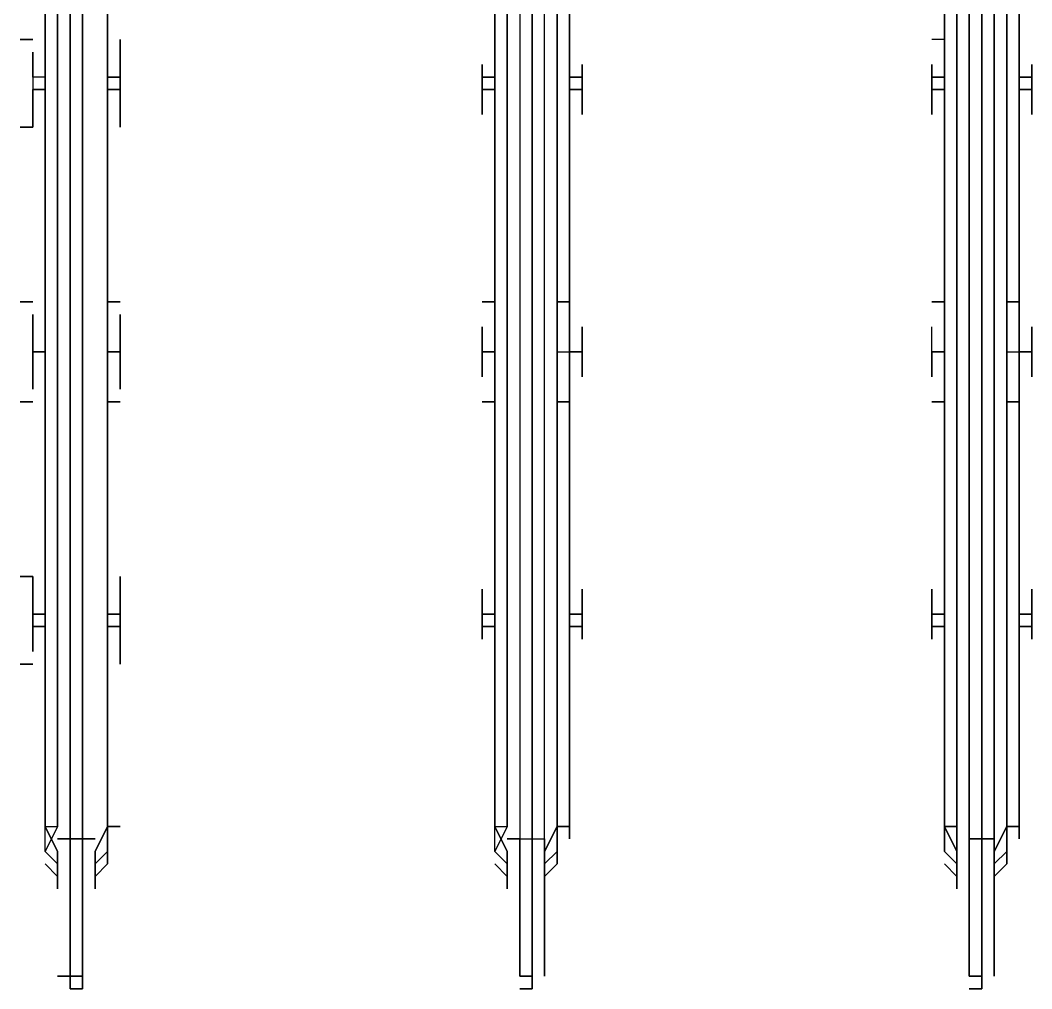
# Model space of a CAD drawing. Header units: metres. Extents: x 532315 to 532639, y 2674519 to 2674914.
# Drawn here: x 532485.1667 to 532485.2788, y 2674743.6935 to 2674743.8007 of the extents above; entities that cross this region are included whole.
import ezdxf

# ---------------------------------------------------------------- set-up
doc = ezdxf.new("R2010")
doc.units = ezdxf.units.M
doc.header["$MEASUREMENT"] = 0
doc.layers.add('IDT', color=7, linetype='Continuous')

# ---------------------------------------------------------------- blocks, each defined once
blk = doc.blocks.new('IDT')
at = {"layer": 'IDT', "color": 0, "lineweight": 25}
for p, q in [((14.04604, 15.45292), (14.04604, 15.46952)), ((14.04604, 15.46952), (14.04604, 15.45292)), ((14.04742, 15.46952), (14.04604, 15.46952)), ((14.04604, 15.46952), (14.04742, 15.46952)), ((14.04604, 15.45292), (14.04604, 15.46952)), ((14.04604, 15.46952), (14.04604, 15.45292)), ((14.04604, 15.45292), (14.04604, 15.46952)), ((14.04604, 15.46952), (14.04604, 15.45292)), ((14.04742, 15.46952), (14.04604, 15.46952)), ((14.04604, 15.46952), (14.04742, 15.46952)), ((14.04604, 15.45292), (14.04604, 15.46952)), ((14.04604, 15.46952), (14.04604, 15.45292)), ((14.09583, 15.45292), (14.09583, 15.46952)), ((14.09583, 15.46952), (14.09583, 15.45292)), ((14.09721, 15.46952), (14.09583, 15.46952)), ((14.09583, 15.46952), (14.09721, 15.46952)), ((14.09583, 15.45292), (14.09583, 15.46952)), ((14.09583, 15.46952), (14.09583, 15.45292)), ((14.14562, 15.46952), (14.14562, 15.45292)), ((14.14701, 15.46952), (14.14562, 15.46952)), ((14.14562, 15.45292), (14.14562, 15.46952)), ((14.14562, 15.46952), (14.14701, 15.46952)), ((14.14701, 15.45292), (14.14701, 15.46952)), ((14.14701, 15.46952), (14.14701, 15.45292)), ((14.04465, 15.45292), (14.04465, 15.46813)), ((14.04465, 15.46813), (14.04465, 15.45292)), ((14.04465, 15.45292), (14.04465, 15.46813)), ((14.04465, 15.46813), (14.04465, 15.45292)), ((14.04742, 15.46813), (14.04604, 15.46813)), ((14.04604, 15.46813), (14.04742, 15.46813)), ((14.04742, 15.46813), (14.04604, 15.46813)), ((14.04604, 15.46813), (14.04742, 15.46813)), ((14.04742, 15.46813), (14.04604, 15.46813)), ((14.04604, 15.46813), (14.04742, 15.46813)), ((14.04742, 15.46813), (14.04604, 15.46813)), ((14.04604, 15.46813), (14.04742, 15.46813)), ((14.04742, 15.46813), (14.04742, 15.45292)), ((14.04742, 15.45292), (14.04742, 15.46813)), ((14.04742, 15.46813), (14.04742, 15.45292)), ((14.04742, 15.45292), (14.04742, 15.46813)), ((14.09445, 15.45292), (14.09445, 15.46813)), ((14.09445, 15.46813), (14.09445, 15.45292)), ((14.09721, 15.46813), (14.09583, 15.46813)), ((14.09583, 15.46813), (14.09721, 15.46813)), ((14.09721, 15.46813), (14.09583, 15.46813)), ((14.09583, 15.46813), (14.09721, 15.46813)), ((14.09721, 15.46813), (14.09721, 15.45292)), ((14.09721, 15.45292), (14.09721, 15.46813)), ((14.14701, 15.46813), (14.14562, 15.46813)), ((14.14562, 15.46813), (14.14562, 15.45292)), ((14.14562, 15.45292), (14.14562, 15.46813)), ((14.14562, 15.46813), (14.14701, 15.46813)), ((14.14701, 15.46813), (14.14839, 15.46813)), ((14.14839, 15.46813), (14.14701, 15.46813)), ((14.14701, 15.46813), (14.14701, 15.45292)), ((14.14701, 15.45292), (14.14701, 15.46813)), ((14.04465, 15.4543), (14.04465, 15.45845)), ((14.04465, 15.45845), (14.04465, 15.45707)), ((14.04465, 15.4543), (14.04465, 15.45845)), ((14.04465, 15.45845), (14.04465, 15.45707)), ((14.04465, 15.4543), (14.04465, 15.45845)), ((14.04465, 15.45845), (14.04465, 15.4543)), ((14.04465, 15.45707), (14.04465, 15.45845)), ((14.04465, 15.45845), (14.04465, 15.45707)), ((14.0488, 15.4543), (14.0488, 15.45845)), ((14.0488, 15.45845), (14.0488, 15.4543)), ((14.0488, 15.4543), (14.0488, 15.45845)), ((14.0488, 15.45845), (14.0488, 15.45707)), ((14.0488, 15.45707), (14.0488, 15.45845)), ((14.0488, 15.45845), (14.0488, 15.45707)), ((14.0488, 15.45707), (14.0488, 15.45845)), ((14.0488, 15.45845), (14.0488, 15.4543)), ((14.09445, 15.45707), (14.09445, 15.45845)), ((14.09445, 15.45845), (14.09445, 15.4543)), ((14.09445, 15.4543), (14.09445, 15.45845)), ((14.09445, 15.45845), (14.09445, 15.45707)), ((14.0986, 15.4543), (14.0986, 15.45845)), ((14.0986, 15.45845), (14.0986, 15.45707)), ((14.0986, 15.45707), (14.0986, 15.45845)), ((14.0986, 15.45845), (14.0986, 15.4543)), ((14.14424, 15.45845), (14.14424, 15.45707)), ((14.14424, 15.45707), (14.14424, 15.45845)), ((14.14424, 15.4543), (14.14424, 15.45845)), ((14.14424, 15.45845), (14.14424, 15.4543)), ((14.14839, 15.4543), (14.14839, 15.45845)), ((14.14839, 15.45845), (14.14839, 15.45707)), ((14.14839, 15.45707), (14.14839, 15.45845)), ((14.14839, 15.45845), (14.14839, 15.4543)), ((14.04465, 15.45707), (14.04327, 15.45569)), ((14.04465, 15.45707), (14.04327, 15.45569)), ((14.04327, 15.45569), (14.04465, 15.45707)), ((14.04465, 15.45707), (14.04327, 15.45569)), ((14.0488, 15.45707), (14.05018, 15.45569)), ((14.05018, 15.45569), (14.0488, 15.45707)), ((14.0488, 15.45707), (14.05018, 15.45569)), ((14.05018, 15.45569), (14.0488, 15.45707)), ((14.09306, 15.45569), (14.09445, 15.45707)), ((14.09445, 15.45707), (14.09306, 15.45569)), ((14.0986, 15.45707), (14.09998, 15.45569)), ((14.09998, 15.45569), (14.0986, 15.45707)), ((14.14424, 15.45707), (14.14286, 15.45569)), ((14.14286, 15.45569), (14.14424, 15.45707)), ((14.14839, 15.45707), (14.14977, 15.45569)), ((14.14977, 15.45569), (14.14839, 15.45707)), ((14.04327, 15.45569), (14.04327, 15.45154)), ((14.04327, 15.45569), (14.04327, 15.45154)), ((14.04327, 15.4543), (14.04465, 15.45569)), ((14.04465, 15.45569), (14.04327, 15.4543)), ((14.04327, 15.45569), (14.04327, 15.45154)), ((14.04327, 15.45154), (14.04327, 15.45569)), ((14.04327, 15.4543), (14.04465, 15.45569)), ((14.04465, 15.45569), (14.04327, 15.4543)), ((14.0488, 15.45154), (14.0488, 15.45569)), ((14.0488, 15.45569), (14.05018, 15.4543)), ((14.0488, 15.45154), (14.0488, 15.45569)), ((14.0488, 15.45569), (14.05018, 15.4543)), ((14.0488, 15.45569), (14.0488, 15.45154)), ((14.05018, 15.4543), (14.0488, 15.45569)), ((14.0488, 15.45154), (14.0488, 15.45569)), ((14.05018, 15.4543), (14.0488, 15.45569)), ((14.09306, 15.4543), (14.09445, 15.45569)), ((14.09445, 15.45569), (14.09306, 15.4543)), ((14.09306, 15.45154), (14.09306, 15.45569)), ((14.09306, 15.45569), (14.09306, 15.45154)), ((14.09998, 15.4543), (14.0986, 15.45569)), ((14.0986, 15.45569), (14.09998, 15.4543)), ((14.09998, 15.4543), (14.0986, 15.45569)), ((14.0986, 15.45569), (14.09998, 15.4543)), ((14.14286, 15.45569), (14.14286, 15.45154)), ((14.14286, 15.45154), (14.14286, 15.45569)), ((14.14286, 15.4543), (14.14424, 15.45569)), ((14.14424, 15.45569), (14.14286, 15.4543)), ((14.14977, 15.4543), (14.14839, 15.45569)), ((14.14839, 15.45569), (14.14977, 15.4543)), ((14.14977, 15.4543), (14.14839, 15.45569)), ((14.14839, 15.45569), (14.14977, 15.4543)), ((14.04327, 15.45154), (14.04465, 15.4543)), ((14.04327, 15.45154), (14.04465, 15.4543)), ((14.04327, 15.45292), (14.04327, 15.4543)), ((14.04327, 15.4543), (14.04327, 15.45292)), ((14.04327, 15.45154), (14.04465, 15.4543)), ((14.04465, 15.4543), (14.04327, 15.45154)), ((14.04327, 15.45292), (14.04327, 15.4543)), ((14.04327, 15.4543), (14.04327, 15.45292)), ((14.05018, 15.45154), (14.0488, 15.4543)), ((14.0488, 15.4543), (14.05018, 15.45154)), ((14.05018, 15.45154), (14.0488, 15.4543)), ((14.0488, 15.4543), (14.05018, 15.45154)), ((14.05018, 15.4543), (14.05018, 15.45292)), ((14.05018, 15.4543), (14.05018, 15.45292)), ((14.05018, 15.45292), (14.05018, 15.4543)), ((14.05018, 15.45292), (14.05018, 15.4543)), ((14.09306, 15.45292), (14.09306, 15.4543)), ((14.09306, 15.4543), (14.09306, 15.45292)), ((14.09445, 15.4543), (14.09306, 15.45154)), ((14.09306, 15.45154), (14.09445, 15.4543)), ((14.09998, 15.45154), (14.0986, 15.4543)), ((14.0986, 15.4543), (14.09998, 15.45154)), ((14.0986, 15.45154), (14.09998, 15.4543)), ((14.0986, 15.45154), (14.09998, 15.4543)), ((14.09998, 15.4543), (14.09998, 15.45292)), ((14.09998, 15.4543), (14.09998, 15.45292)), ((14.14286, 15.45292), (14.14286, 15.4543)), ((14.14286, 15.4543), (14.14286, 15.45292)), ((14.14286, 15.45154), (14.14424, 15.4543)), ((14.14424, 15.4543), (14.14286, 15.45154)), ((14.14977, 15.45154), (14.14839, 15.4543)), ((14.14839, 15.4543), (14.14977, 15.45154)), ((14.14839, 15.45154), (14.14977, 15.4543)), ((14.14839, 15.45154), (14.14977, 15.4543)), ((14.14977, 15.4543), (14.14977, 15.45292)), ((14.14977, 15.4543), (14.14977, 15.45292)), ((14.04189, 15.45154), (14.04189, 15.45292)), ((14.04189, 15.45292), (14.04189, 15.45154)), ((14.04189, 15.45154), (14.04189, 15.45292)), ((14.04189, 15.45292), (14.04189, 15.45154)), ((14.04604, 15.45292), (14.04465, 15.45292)), ((14.04465, 15.45292), (14.04465, 15.26066)), ((14.04604, 15.45292), (14.04465, 15.45292)), ((14.04465, 15.45292), (14.04465, 15.25513)), ((14.04465, 15.25513), (14.04465, 15.45292)), ((14.04465, 15.45292), (14.04465, 15.25513)), ((14.04465, 15.45292), (14.04604, 15.45292)), ((14.04604, 15.45292), (14.04465, 15.45292)), ((14.04742, 15.45292), (14.04604, 15.45292)), ((14.04604, 15.45292), (14.04742, 15.45292)), ((14.04742, 15.45292), (14.04604, 15.45292)), ((14.04742, 15.45292), (14.04604, 15.45292)), ((14.04604, 15.45292), (14.04742, 15.45292)), ((14.04742, 15.45292), (14.04604, 15.45292)), ((14.04742, 15.45292), (14.04604, 15.45292)), ((14.04604, 15.45292), (14.04742, 15.45292)), ((14.04604, 15.26066), (14.04604, 15.45292)), ((14.04604, 15.45292), (14.04604, 15.26066)), ((14.04604, 15.25513), (14.04604, 15.45292)), ((14.04604, 15.45292), (14.04604, 15.25513)), ((14.04604, 15.25513), (14.04604, 15.45292)), ((14.04604, 15.45292), (14.04604, 15.25513)), ((14.04604, 15.25513), (14.04604, 15.45292)), ((14.04604, 15.45292), (14.04604, 15.25513)), ((14.04742, 15.25513), (14.04742, 15.45292)), ((14.04742, 15.45292), (14.04742, 15.25513)), ((14.04742, 15.25513), (14.04742, 15.45292)), ((14.04742, 15.26066), (14.04742, 15.45292)), ((14.05018, 15.45292), (14.05018, 15.45154)), ((14.05018, 15.45292), (14.05018, 15.45154)), ((14.05018, 15.45154), (14.05018, 15.45292)), ((14.05018, 15.45292), (14.05018, 15.45154)), ((14.09168, 15.45154), (14.09168, 15.45292)), ((14.09168, 15.45292), (14.09168, 15.45154)), ((14.09583, 15.45292), (14.09445, 15.45292)), ((14.09445, 15.45292), (14.09445, 15.26066)), ((14.09583, 15.45292), (14.09445, 15.45292)), ((14.09445, 15.45292), (14.09445, 15.25513)), ((14.09721, 15.45292), (14.09583, 15.45292)), ((14.09721, 15.45292), (14.09583, 15.45292)), ((14.09583, 15.26066), (14.09583, 15.45292)), ((14.09583, 15.45292), (14.09583, 15.26066)), ((14.09583, 15.25513), (14.09583, 15.45292)), ((14.09583, 15.45292), (14.09583, 15.25513)), ((14.09721, 15.25513), (14.09721, 15.45292)), ((14.09721, 15.45292), (14.0986, 15.45292)), ((14.0986, 15.45292), (14.09721, 15.45292)), ((14.09721, 15.26066), (14.09721, 15.45292)), ((14.09998, 15.45292), (14.09998, 15.45154)), ((14.09998, 15.45292), (14.09998, 15.45154)), ((14.14286, 15.45154), (14.14286, 15.45292)), ((14.14286, 15.45292), (14.14286, 15.45154)), ((14.14562, 15.45292), (14.14424, 15.45292)), ((14.14424, 15.45292), (14.14562, 15.45292)), ((14.14562, 15.45292), (14.14562, 15.26066)), ((14.14562, 15.26066), (14.14562, 15.45292)), ((14.14562, 15.45292), (14.14701, 15.45292)), ((14.14701, 15.45292), (14.14562, 15.45292)), ((14.14562, 15.45292), (14.14562, 15.25513)), ((14.14562, 15.25513), (14.14562, 15.45292)), ((14.14701, 15.45292), (14.14701, 15.26066)), ((14.14701, 15.26066), (14.14701, 15.45292)), ((14.14701, 15.45292), (14.14839, 15.45292)), ((14.14839, 15.45292), (14.14701, 15.45292)), ((14.14701, 15.45292), (14.14701, 15.25513)), ((14.14701, 15.25513), (14.14701, 15.45292)), ((14.14977, 15.45292), (14.14977, 15.45154)), ((14.14977, 15.45292), (14.14977, 15.45154)), ((14.04189, 15.26066), (14.04189, 15.45154)), ((14.04189, 15.45154), (14.04327, 15.45154)), ((14.04327, 15.45154), (14.04189, 15.45154)), ((14.04189, 15.45154), (14.04189, 15.25513)), ((14.04189, 15.45154), (14.04189, 15.25513)), ((14.04189, 15.25513), (14.04189, 15.45154)), ((14.04189, 15.45154), (14.04327, 15.45154)), ((14.04327, 15.45154), (14.04189, 15.45154)), ((14.04327, 15.26066), (14.04327, 15.45154)), ((14.04327, 15.45154), (14.04327, 15.25513)), ((14.04327, 15.25513), (14.04327, 15.45154)), ((14.04327, 15.45154), (14.04327, 15.25513)), ((14.05018, 15.45154), (14.0488, 15.45154)), ((14.05018, 15.45154), (14.0488, 15.45154)), ((14.0488, 15.45154), (14.05018, 15.45154)), ((14.05018, 15.45154), (14.0488, 15.45154)), ((14.0488, 15.26066), (14.0488, 15.45154)), ((14.0488, 15.45154), (14.0488, 15.25513)), ((14.0488, 15.25513), (14.0488, 15.45154)), ((14.0488, 15.45154), (14.0488, 15.25513)), ((14.05018, 15.26066), (14.05018, 15.45154)), ((14.05018, 15.45154), (14.05018, 15.25513)), ((14.05018, 15.25513), (14.05018, 15.45154)), ((14.05018, 15.45154), (14.05018, 15.25513)), ((14.09168, 15.26066), (14.09168, 15.45154)), ((14.09168, 15.45154), (14.09306, 15.45154)), ((14.09306, 15.45154), (14.09168, 15.45154)), ((14.09168, 15.45154), (14.09168, 15.25513)), ((14.09306, 15.26066), (14.09306, 15.45154)), ((14.09306, 15.45154), (14.09306, 15.25513)), ((14.09998, 15.45154), (14.0986, 15.45154)), ((14.09998, 15.45154), (14.0986, 15.45154)), ((14.0986, 15.26066), (14.0986, 15.45154)), ((14.0986, 15.45154), (14.0986, 15.25513)), ((14.09998, 15.25513), (14.09998, 15.45154)), ((14.09998, 15.45154), (14.09998, 15.26066)), ((14.14286, 15.45154), (14.14147, 15.45154)), ((14.14147, 15.45154), (14.14286, 15.45154)), ((14.14286, 15.45154), (14.14286, 15.26066)), ((14.14286, 15.26066), (14.14286, 15.45154)), ((14.14286, 15.45154), (14.14286, 15.25513)), ((14.14286, 15.25513), (14.14286, 15.45154)), ((14.14977, 15.45154), (14.14839, 15.45154)), ((14.14977, 15.45154), (14.14839, 15.45154)), ((14.14839, 15.26066), (14.14839, 15.45154)), ((14.14839, 15.45154), (14.14839, 15.25513)), ((14.14977, 15.25513), (14.14977, 15.45154)), ((14.14977, 15.45154), (14.14977, 15.26066)), ((14.04189, 15.42941), (14.04189, 15.43355)), ((14.04189, 15.43355), (14.04189, 15.42941)), ((14.04189, 15.42941), (14.04189, 15.43355)), ((14.04189, 15.43355), (14.04189, 15.42802)), ((14.05018, 15.42941), (14.05018, 15.43355)), ((14.05018, 15.43355), (14.05018, 15.42941)), ((14.05018, 15.42941), (14.05018, 15.43355)), ((14.05018, 15.43355), (14.05018, 15.42941)), ((14.09168, 15.42941), (14.09168, 15.43355)), ((14.09168, 15.43355), (14.09168, 15.42802)), ((14.09998, 15.42941), (14.09998, 15.43355)), ((14.09998, 15.43355), (14.09998, 15.42941)), ((14.14147, 15.42941), (14.14147, 15.43355)), ((14.14147, 15.43355), (14.14147, 15.42941)), ((14.14977, 15.42941), (14.14977, 15.43355)), ((14.14977, 15.43355), (14.14977, 15.42941)), ((14.15254, 15.43355), (14.15115, 15.43355)), ((14.15115, 15.43355), (14.15254, 15.43355)), ((14.04189, 15.43079), (14.04189, 15.43217)), ((14.04189, 15.43217), (14.04189, 15.43079)), ((14.04189, 15.43079), (14.04189, 15.43217)), ((14.04189, 15.43217), (14.04189, 15.43079)), ((14.05018, 15.43217), (14.05018, 15.43079)), ((14.05018, 15.43079), (14.05018, 15.43217)), ((14.05018, 15.43217), (14.05018, 15.43079)), ((14.05018, 15.43079), (14.05018, 15.43217)), ((14.09168, 15.43079), (14.09168, 15.43217)), ((14.09168, 15.43217), (14.09168, 15.43079)), ((14.09998, 15.43217), (14.09998, 15.43079)), ((14.09998, 15.43079), (14.09998, 15.43217)), ((14.14147, 15.43079), (14.14147, 15.43217)), ((14.14147, 15.43217), (14.14147, 15.43079)), ((14.15115, 15.43217), (14.15115, 15.43079)), ((14.15115, 15.43079), (14.15115, 15.43217)), ((14.0405, 15.42941), (14.0405, 15.43079)), ((14.0405, 15.43079), (14.0405, 15.42941)), ((14.0405, 15.42941), (14.0405, 15.43079)), ((14.0405, 15.43079), (14.0405, 15.42941)), ((14.05157, 15.42941), (14.05157, 15.43079)), ((14.05157, 15.43079), (14.05157, 15.42941)), ((14.05157, 15.42941), (14.05157, 15.43079)), ((14.05157, 15.42941), (14.05157, 15.43079)), ((14.0903, 15.42941), (14.0903, 15.43079)), ((14.0903, 15.43079), (14.0903, 15.42941)), ((14.10136, 15.43079), (14.10136, 15.42941)), ((14.10136, 15.42941), (14.10136, 15.43079)), ((14.14147, 15.43079), (14.14147, 15.42941)), ((14.14147, 15.42941), (14.14147, 15.43079)), ((14.15115, 15.43079), (14.15115, 15.42941)), ((14.15115, 15.42941), (14.15115, 15.43079)), ((14.04189, 15.42941), (14.0405, 15.42941)), ((14.0405, 15.42941), (14.04189, 15.42941)), ((14.0405, 15.42802), (14.0405, 15.42941)), ((14.0405, 15.42941), (14.0405, 15.42802)), ((14.0405, 15.42802), (14.0405, 15.42941)), ((14.0405, 15.42941), (14.0405, 15.42802)), ((14.04189, 15.42941), (14.0405, 15.42941)), ((14.0405, 15.42941), (14.04189, 15.42941)), ((14.04189, 15.42387), (14.04189, 15.42941)), ((14.04189, 15.42802), (14.04189, 15.42941)), ((14.04189, 15.42941), (14.04189, 15.42802)), ((14.05018, 15.42802), (14.05018, 15.42941)), ((14.05018, 15.42941), (14.05157, 15.42941)), ((14.05018, 15.42802), (14.05018, 15.42941)), ((14.05018, 15.42941), (14.05157, 15.42941)), ((14.05157, 15.42941), (14.05018, 15.42941)), ((14.05018, 15.42941), (14.05018, 15.42802)), ((14.05157, 15.42941), (14.05018, 15.42941)), ((14.05018, 15.42941), (14.05018, 15.42802)), ((14.05018, 15.42941), (14.05157, 15.42941)), ((14.05018, 15.42941), (14.05157, 15.42941)), ((14.05157, 15.42941), (14.05157, 15.42802)), ((14.05157, 15.42802), (14.05157, 15.42941)), ((14.05157, 15.42941), (14.05157, 15.42802)), ((14.05157, 15.42802), (14.05157, 15.42941)), ((14.09168, 15.42941), (14.0903, 15.42941)), ((14.0903, 15.42941), (14.09168, 15.42941)), ((14.0903, 15.42802), (14.0903, 15.42941)), ((14.0903, 15.42941), (14.0903, 15.42802)), ((14.09168, 15.42387), (14.09168, 15.42941)), ((14.10136, 15.42941), (14.09998, 15.42941)), ((14.09998, 15.42941), (14.09998, 15.42802)), ((14.09998, 15.42802), (14.09998, 15.42941)), ((14.09998, 15.42941), (14.10136, 15.42941)), ((14.09998, 15.42941), (14.10136, 15.42941)), ((14.10136, 15.42802), (14.10136, 15.42941)), ((14.10136, 15.42941), (14.10136, 15.42802)), ((14.14286, 15.42941), (14.14147, 15.42941)), ((14.14147, 15.42941), (14.14286, 15.42941)), ((14.14147, 15.42941), (14.14147, 15.42802)), ((14.14147, 15.42802), (14.14147, 15.42941)), ((14.14147, 15.42802), (14.14147, 15.42941)), ((14.14147, 15.42941), (14.14147, 15.42802)), ((14.14977, 15.42802), (14.14977, 15.42941)), ((14.14977, 15.42941), (14.14977, 15.42802)), ((14.15115, 15.42941), (14.14977, 15.42941)), ((14.14977, 15.42941), (14.15115, 15.42941)), ((14.14977, 15.42941), (14.15115, 15.42941)), ((14.15115, 15.42941), (14.15115, 15.42802)), ((14.15115, 15.42802), (14.15115, 15.42941)), ((14.0405, 15.42526), (14.0405, 15.42802)), ((14.0405, 15.42802), (14.0405, 15.42526)), ((14.04189, 15.42802), (14.0405, 15.42802)), ((14.0405, 15.42802), (14.04189, 15.42802)), ((14.04189, 15.42802), (14.0405, 15.42802)), ((14.0405, 15.42802), (14.04189, 15.42802)), ((14.0405, 15.42526), (14.0405, 15.42802)), ((14.0405, 15.42802), (14.0405, 15.42526)), ((14.04189, 15.42802), (14.04189, 15.42387)), ((14.04189, 15.42802), (14.04189, 15.42387)), ((14.04189, 15.42387), (14.04189, 15.42802)), ((14.05157, 15.42802), (14.05018, 15.42802)), ((14.05018, 15.42802), (14.05018, 15.42387)), ((14.05018, 15.42387), (14.05018, 15.42802)), ((14.05018, 15.42802), (14.05157, 15.42802)), ((14.05157, 15.42802), (14.05018, 15.42802)), ((14.05018, 15.42802), (14.05018, 15.42387)), ((14.05018, 15.42387), (14.05018, 15.42802)), ((14.05018, 15.42802), (14.05157, 15.42802)), ((14.05157, 15.42526), (14.05157, 15.42802)), ((14.05157, 15.42802), (14.05157, 15.42526)), ((14.05157, 15.42526), (14.05157, 15.42802)), ((14.05157, 15.42802), (14.05157, 15.42526)), ((14.0903, 15.42526), (14.0903, 15.42802)), ((14.0903, 15.42802), (14.0903, 15.42526)), ((14.09168, 15.42802), (14.0903, 15.42802)), ((14.0903, 15.42802), (14.09168, 15.42802)), ((14.09168, 15.42802), (14.09168, 15.42387)), ((14.09998, 15.42802), (14.10136, 15.42802)), ((14.10136, 15.42802), (14.09998, 15.42802)), ((14.09998, 15.42802), (14.09998, 15.42387)), ((14.09998, 15.42387), (14.09998, 15.42802)), ((14.10136, 15.42802), (14.10136, 15.42526)), ((14.10136, 15.42526), (14.10136, 15.42802)), ((14.14147, 15.42802), (14.14286, 15.42802)), ((14.14286, 15.42802), (14.14147, 15.42802)), ((14.14147, 15.42802), (14.14147, 15.42387)), ((14.14147, 15.42387), (14.14147, 15.42802)), ((14.14147, 15.42526), (14.14147, 15.42802)), ((14.14147, 15.42802), (14.14147, 15.42526)), ((14.14977, 15.42802), (14.14977, 15.42387)), ((14.14977, 15.42387), (14.14977, 15.42802)), ((14.15115, 15.42802), (14.14977, 15.42802)), ((14.14977, 15.42802), (14.15115, 15.42802)), ((14.15115, 15.42802), (14.15115, 15.42526)), ((14.15115, 15.42526), (14.15115, 15.42802)), ((14.04189, 15.42387), (14.04189, 15.42526)), ((14.04189, 15.42526), (14.04189, 15.42387)), ((14.04189, 15.42387), (14.04189, 15.42526)), ((14.04189, 15.42526), (14.04189, 15.42387)), ((14.05018, 15.42387), (14.05018, 15.42526)), ((14.05018, 15.42526), (14.05018, 15.42387)), ((14.05018, 15.42387), (14.05018, 15.42526)), ((14.05018, 15.42526), (14.05018, 15.42387)), ((14.09168, 15.42387), (14.09168, 15.42526)), ((14.09168, 15.42526), (14.09168, 15.42387)), ((14.09998, 15.42526), (14.09998, 15.42387)), ((14.09998, 15.42387), (14.09998, 15.42526)), ((14.14147, 15.42387), (14.14147, 15.42526)), ((14.14147, 15.42526), (14.14147, 15.42387)), ((14.15115, 15.42526), (14.15115, 15.42387)), ((14.15115, 15.42387), (14.15115, 15.42526)), ((14.15115, 15.42387), (14.15254, 15.42387)), ((14.15254, 15.42387), (14.15115, 15.42387)), ((14.04327, 15.40451), (14.04189, 15.40451)), ((14.04189, 15.40451), (14.04327, 15.40451)), ((14.04327, 15.40451), (14.04189, 15.40451)), ((14.04189, 15.40451), (14.04327, 15.40451)), ((14.05157, 15.40451), (14.05018, 15.40451)), ((14.05018, 15.40451), (14.05157, 15.40451)), ((14.05157, 15.40451), (14.05018, 15.40451)), ((14.05018, 15.40451), (14.05157, 15.40451)), ((14.09306, 15.40451), (14.09168, 15.40451)), ((14.09168, 15.40451), (14.09306, 15.40451)), ((14.10136, 15.40451), (14.09998, 15.40451)), ((14.09998, 15.40451), (14.10136, 15.40451)), ((14.14286, 15.40451), (14.14147, 15.40451)), ((14.14147, 15.40451), (14.14286, 15.40451)), ((14.15254, 15.40451), (14.15115, 15.40451)), ((14.15115, 15.40451), (14.15254, 15.40451)), ((14.04189, 15.40174), (14.04189, 15.40313)), ((14.04189, 15.40313), (14.04189, 15.40174)), ((14.04189, 15.39898), (14.04189, 15.40313)), ((14.04189, 15.40313), (14.04189, 15.40174)), ((14.04189, 15.40174), (14.04189, 15.40313)), ((14.04189, 15.40313), (14.04189, 15.39898)), ((14.04189, 15.39898), (14.04189, 15.40313)), ((14.04189, 15.40313), (14.04189, 15.39898)), ((14.05018, 15.40174), (14.05018, 15.40313)), ((14.05018, 15.39898), (14.05018, 15.40313)), ((14.05018, 15.40313), (14.05018, 15.39898)), ((14.05018, 15.40174), (14.05018, 15.40313)), ((14.05018, 15.40313), (14.05018, 15.40174)), ((14.05018, 15.40174), (14.05018, 15.40313)), ((14.05018, 15.39898), (14.05018, 15.40313)), ((14.05018, 15.40313), (14.05018, 15.39898)), ((14.09168, 15.39898), (14.09168, 15.40313)), ((14.09168, 15.40313), (14.09168, 15.40174)), ((14.09168, 15.40174), (14.09168, 15.40313)), ((14.09168, 15.40313), (14.09168, 15.39898)), ((14.09998, 15.40313), (14.09998, 15.40174)), ((14.09998, 15.40174), (14.09998, 15.40313)), ((14.09998, 15.39898), (14.09998, 15.40313)), ((14.09998, 15.40313), (14.09998, 15.39898)), ((14.14147, 15.40174), (14.14147, 15.40313)), ((14.14147, 15.40313), (14.14147, 15.39898)), ((14.14147, 15.40174), (14.14147, 15.40313)), ((14.14147, 15.40313), (14.14147, 15.39898)), ((14.14977, 15.39898), (14.14977, 15.40313)), ((14.14977, 15.40313), (14.14977, 15.39898)), ((14.15115, 15.40174), (14.15115, 15.40313)), ((14.15115, 15.40313), (14.15115, 15.40174)), ((14.0405, 15.39898), (14.0405, 15.40174)), ((14.0405, 15.40174), (14.0405, 15.39898)), ((14.0405, 15.39898), (14.0405, 15.40174)), ((14.0405, 15.40174), (14.0405, 15.39898)), ((14.05157, 15.40174), (14.05157, 15.39898)), ((14.05157, 15.40174), (14.05157, 15.39898)), ((14.05157, 15.39898), (14.05157, 15.40174)), ((14.05157, 15.40174), (14.05157, 15.39898)), ((14.0903, 15.39898), (14.0903, 15.40174)), ((14.0903, 15.40174), (14.0903, 15.39898)), ((14.10136, 15.39898), (14.10136, 15.40174)), ((14.10136, 15.40174), (14.10136, 15.39898)), ((14.14147, 15.39898), (14.14147, 15.40174)), ((14.14147, 15.39898), (14.14147, 15.40174)), ((14.15115, 15.39898), (14.15115, 15.40174)), ((14.15115, 15.40174), (14.15115, 15.39898)), ((14.0405, 15.39898), (14.0405, 15.39621)), ((14.04189, 15.39898), (14.0405, 15.39898)), ((14.0405, 15.39898), (14.04189, 15.39898)), ((14.04189, 15.39898), (14.0405, 15.39898)), ((14.0405, 15.39898), (14.04189, 15.39898)), ((14.0405, 15.39898), (14.0405, 15.39621)), ((14.04189, 15.39898), (14.0405, 15.39898)), ((14.0405, 15.39898), (14.0405, 15.39621)), ((14.0405, 15.39621), (14.0405, 15.39898)), ((14.0405, 15.39898), (14.04189, 15.39898)), ((14.04189, 15.39898), (14.0405, 15.39898)), ((14.0405, 15.39898), (14.04189, 15.39898)), ((14.04189, 15.39483), (14.04189, 15.39898)), ((14.04189, 15.39898), (14.04189, 15.39483)), ((14.04327, 15.39898), (14.04189, 15.39898)), ((14.04189, 15.39898), (14.04189, 15.39483)), ((14.04189, 15.39483), (14.04189, 15.39898)), ((14.05018, 15.39898), (14.05018, 15.39483)), ((14.05018, 15.39483), (14.05018, 15.39898)), ((14.05018, 15.39898), (14.05157, 15.39898)), ((14.05157, 15.39898), (14.05018, 15.39898)), ((14.05018, 15.39898), (14.05157, 15.39898)), ((14.05157, 15.39898), (14.05018, 15.39898)), ((14.05018, 15.39898), (14.05157, 15.39898)), ((14.05157, 15.39898), (14.05018, 15.39898)), ((14.05018, 15.39898), (14.05018, 15.39483)), ((14.05018, 15.39483), (14.05018, 15.39898)), ((14.05018, 15.39898), (14.05157, 15.39898)), ((14.05157, 15.39898), (14.05018, 15.39898)), ((14.05018, 15.39898), (14.05157, 15.39898)), ((14.05157, 15.39898), (14.05018, 15.39898)), ((14.05018, 15.39898), (14.05157, 15.39898)), ((14.05157, 15.39898), (14.05018, 15.39898)), ((14.05018, 15.39898), (14.05157, 15.39898)), ((14.05157, 15.39898), (14.05018, 15.39898)), ((14.05157, 15.39898), (14.05018, 15.39898)), ((14.05018, 15.39898), (14.05157, 15.39898)), ((14.05157, 15.39898), (14.05157, 15.39621)), ((14.05157, 15.39898), (14.05157, 15.39621)), ((14.05157, 15.39898), (14.05157, 15.39621)), ((14.05157, 15.39898), (14.05157, 15.39621)), ((14.09168, 15.39898), (14.0903, 15.39898)), ((14.0903, 15.39898), (14.0903, 15.39621)), ((14.0903, 15.39621), (14.0903, 15.39898)), ((14.0903, 15.39898), (14.09168, 15.39898)), ((14.09168, 15.39898), (14.0903, 15.39898)), ((14.0903, 15.39898), (14.09168, 15.39898)), ((14.09306, 15.39898), (14.09168, 15.39898)), ((14.09168, 15.39898), (14.09168, 15.39483)), ((14.09168, 15.39483), (14.09168, 15.39898)), ((14.10136, 15.39898), (14.09998, 15.39898)), ((14.09998, 15.39898), (14.10136, 15.39898)), ((14.10136, 15.39898), (14.09998, 15.39898)), ((14.09998, 15.39898), (14.09998, 15.39483)), ((14.09998, 15.39483), (14.09998, 15.39898)), ((14.09998, 15.39898), (14.10136, 15.39898)), ((14.10136, 15.39898), (14.09998, 15.39898)), ((14.09998, 15.39898), (14.10136, 15.39898)), ((14.10136, 15.39898), (14.09998, 15.39898)), ((14.09998, 15.39898), (14.10136, 15.39898)), ((14.10136, 15.39621), (14.10136, 15.39898)), ((14.10136, 15.39898), (14.10136, 15.39621)), ((14.14147, 15.39898), (14.14286, 15.39898)), ((14.14286, 15.39898), (14.14147, 15.39898)), ((14.14147, 15.39898), (14.14286, 15.39898)), ((14.14286, 15.39898), (14.14147, 15.39898)), ((14.14147, 15.39898), (14.14147, 15.39483)), ((14.14147, 15.39483), (14.14147, 15.39898)), ((14.14286, 15.39898), (14.14147, 15.39898)), ((14.14147, 15.39898), (14.14147, 15.39621)), ((14.14147, 15.39621), (14.14147, 15.39898)), ((14.15115, 15.39898), (14.14977, 15.39898)), ((14.14977, 15.39898), (14.15115, 15.39898)), ((14.15115, 15.39898), (14.14977, 15.39898)), ((14.14977, 15.39898), (14.14977, 15.39483)), ((14.14977, 15.39483), (14.14977, 15.39898)), ((14.14977, 15.39898), (14.15115, 15.39898)), ((14.15115, 15.39898), (14.14977, 15.39898)), ((14.14977, 15.39898), (14.15115, 15.39898)), ((14.15115, 15.39898), (14.14977, 15.39898)), ((14.14977, 15.39898), (14.15115, 15.39898)), ((14.15115, 15.39621), (14.15115, 15.39898)), ((14.15115, 15.39898), (14.15115, 15.39621)), ((14.04189, 15.39483), (14.04189, 15.39621)), ((14.04189, 15.39621), (14.04189, 15.39483)), ((14.04189, 15.39483), (14.04189, 15.39621)), ((14.04189, 15.39621), (14.04189, 15.39483)), ((14.05018, 15.39483), (14.05018, 15.39621)), ((14.05018, 15.39483), (14.05018, 15.39621)), ((14.05018, 15.39621), (14.05018, 15.39483)), ((14.05018, 15.39483), (14.05018, 15.39621)), ((14.09168, 15.39483), (14.09168, 15.39621)), ((14.09168, 15.39621), (14.09168, 15.39483)), ((14.09998, 15.39621), (14.09998, 15.39483)), ((14.09998, 15.39483), (14.09998, 15.39621)), ((14.14147, 15.39621), (14.14147, 15.39483)), ((14.14147, 15.39483), (14.14147, 15.39621)), ((14.15115, 15.39621), (14.15115, 15.39483)), ((14.15115, 15.39483), (14.15115, 15.39621)), ((14.04327, 15.39344), (14.04189, 15.39344)), ((14.04189, 15.39344), (14.04327, 15.39344)), ((14.04327, 15.39344), (14.04189, 15.39344)), ((14.04189, 15.39344), (14.04327, 15.39344)), ((14.05157, 15.39344), (14.05018, 15.39344)), ((14.05018, 15.39344), (14.05157, 15.39344)), ((14.05157, 15.39344), (14.05018, 15.39344)), ((14.05018, 15.39344), (14.05157, 15.39344)), ((14.09306, 15.39344), (14.09168, 15.39344)), ((14.09168, 15.39344), (14.09306, 15.39344)), ((14.10136, 15.39344), (14.09998, 15.39344)), ((14.09998, 15.39344), (14.10136, 15.39344)), ((14.14286, 15.39344), (14.14147, 15.39344)), ((14.14147, 15.39344), (14.14286, 15.39344)), ((14.15254, 15.39344), (14.15115, 15.39344)), ((14.15115, 15.39344), (14.15254, 15.39344)), ((14.04189, 15.36993), (14.04189, 15.37408)), ((14.04189, 15.37408), (14.04189, 15.3727)), ((14.04189, 15.3727), (14.04189, 15.37408)), ((14.04189, 15.37408), (14.04189, 15.36993)), ((14.04189, 15.3727), (14.04189, 15.37408)), ((14.04189, 15.37408), (14.04189, 15.36993)), ((14.04189, 15.36993), (14.04189, 15.37408)), ((14.04189, 15.37408), (14.04189, 15.3727)), ((14.05018, 15.37408), (14.05018, 15.36993)), ((14.05018, 15.36993), (14.05018, 15.37408)), ((14.05018, 15.37408), (14.05018, 15.3727)), ((14.05018, 15.3727), (14.05018, 15.37408)), ((14.05018, 15.36993), (14.05018, 15.37408)), ((14.05018, 15.37408), (14.05018, 15.3727)), ((14.05018, 15.3727), (14.05018, 15.37408)), ((14.05018, 15.37408), (14.05018, 15.36993)), ((14.09168, 15.3727), (14.09168, 15.37408)), ((14.09168, 15.37408), (14.09168, 15.36993)), ((14.09168, 15.36993), (14.09168, 15.37408)), ((14.09168, 15.37408), (14.09168, 15.3727)), ((14.09998, 15.37408), (14.09998, 15.3727)), ((14.09998, 15.3727), (14.09998, 15.37408)), ((14.09998, 15.36993), (14.09998, 15.37408)), ((14.09998, 15.37408), (14.09998, 15.36993)), ((14.14147, 15.3727), (14.14147, 15.37408)), ((14.14147, 15.37408), (14.14147, 15.36993)), ((14.14147, 15.36993), (14.14147, 15.37408)), ((14.14147, 15.37408), (14.14147, 15.3727)), ((14.14977, 15.36993), (14.14977, 15.37408)), ((14.14977, 15.37408), (14.14977, 15.36993)), ((14.15115, 15.37408), (14.15115, 15.3727)), ((14.15115, 15.3727), (14.15115, 15.37408)), ((14.15115, 15.37408), (14.15254, 15.37408)), ((14.15254, 15.37408), (14.15115, 15.37408)), ((14.0405, 15.36993), (14.0405, 15.3727)), ((14.0405, 15.3727), (14.0405, 15.36993)), ((14.0405, 15.36993), (14.0405, 15.3727)), ((14.0405, 15.3727), (14.0405, 15.36993)), ((14.05157, 15.36993), (14.05157, 15.3727)), ((14.05157, 15.3727), (14.05157, 15.36993)), ((14.05157, 15.36993), (14.05157, 15.3727)), ((14.05157, 15.3727), (14.05157, 15.36993)), ((14.0903, 15.36993), (14.0903, 15.3727)), ((14.0903, 15.3727), (14.0903, 15.36993)), ((14.10136, 15.36993), (14.10136, 15.3727)), ((14.10136, 15.3727), (14.10136, 15.36993)), ((14.14147, 15.36993), (14.14147, 15.3727)), ((14.14147, 15.3727), (14.14147, 15.36993)), ((14.15115, 15.36993), (14.15115, 15.3727)), ((14.15115, 15.3727), (14.15115, 15.36993)), ((14.04189, 15.36993), (14.0405, 15.36993)), ((14.0405, 15.36993), (14.04189, 15.36993)), ((14.0405, 15.36855), (14.0405, 15.36993)), ((14.0405, 15.36993), (14.0405, 15.36855)), ((14.04189, 15.36993), (14.0405, 15.36993)), ((14.0405, 15.36993), (14.04189, 15.36993)), ((14.0405, 15.36855), (14.0405, 15.36993)), ((14.0405, 15.36993), (14.0405, 15.36855)), ((14.04189, 15.36993), (14.04189, 15.36855)), ((14.04189, 15.36855), (14.04189, 15.36993)), ((14.04189, 15.36855), (14.04189, 15.36993)), ((14.04189, 15.36993), (14.04189, 15.36855)), ((14.05018, 15.36993), (14.05157, 15.36993)), ((14.05157, 15.36993), (14.05018, 15.36993)), ((14.05157, 15.36993), (14.05018, 15.36993)), ((14.05018, 15.36993), (14.05157, 15.36993)), ((14.05157, 15.36993), (14.05018, 15.36993)), ((14.05018, 15.36993), (14.05157, 15.36993)), ((14.05018, 15.36855), (14.05018, 15.36993)), ((14.05018, 15.36993), (14.05018, 15.36855)), ((14.05018, 15.3644), (14.05018, 15.36993)), ((14.05018, 15.36993), (14.05018, 15.36855)), ((14.05018, 15.36993), (14.05157, 15.36993)), ((14.05157, 15.36993), (14.05157, 15.36855)), ((14.05157, 15.36993), (14.05157, 15.36855)), ((14.05157, 15.36855), (14.05157, 15.36993)), ((14.05157, 15.36993), (14.05157, 15.36855)), ((14.0903, 15.36855), (14.0903, 15.36993)), ((14.0903, 15.36993), (14.0903, 15.36855)), ((14.09168, 15.36993), (14.0903, 15.36993)), ((14.0903, 15.36993), (14.09168, 15.36993)), ((14.09168, 15.36993), (14.09168, 15.36855)), ((14.09168, 15.36855), (14.09168, 15.36993)), ((14.09998, 15.36855), (14.09998, 15.36993)), ((14.09998, 15.36993), (14.10136, 15.36993)), ((14.10136, 15.36993), (14.09998, 15.36993)), ((14.09998, 15.36993), (14.09998, 15.3644)), ((14.10136, 15.36993), (14.09998, 15.36993)), ((14.09998, 15.36993), (14.10136, 15.36993)), ((14.10136, 15.36855), (14.10136, 15.36993)), ((14.10136, 15.36993), (14.10136, 15.36855)), ((14.14147, 15.36993), (14.14286, 15.36993)), ((14.14286, 15.36993), (14.14147, 15.36993)), ((14.14147, 15.36855), (14.14147, 15.36993)), ((14.14147, 15.36993), (14.14147, 15.36855)), ((14.14147, 15.36855), (14.14147, 15.36993)), ((14.14147, 15.36993), (14.14147, 15.36855)), ((14.15115, 15.36993), (14.14977, 15.36993)), ((14.14977, 15.36993), (14.15115, 15.36993)), ((14.15115, 15.36993), (14.14977, 15.36993)), ((14.14977, 15.36993), (14.14977, 15.36855)), ((14.15115, 15.36993), (14.14977, 15.36993)), ((14.14977, 15.36993), (14.14977, 15.3644)), ((14.15115, 15.36855), (14.15115, 15.36993)), ((14.15115, 15.36855), (14.15115, 15.36993)), ((14.04189, 15.36855), (14.0405, 15.36855)), ((14.0405, 15.36855), (14.04189, 15.36855)), ((14.0405, 15.36855), (14.04189, 15.36855)), ((14.04189, 15.36855), (14.0405, 15.36855)), ((14.0405, 15.36716), (14.0405, 15.36855)), ((14.0405, 15.36855), (14.0405, 15.36716)), ((14.0405, 15.36855), (14.0405, 15.36716)), ((14.0405, 15.36855), (14.0405, 15.36716)), ((14.04189, 15.36855), (14.04189, 15.3644)), ((14.04189, 15.3644), (14.04189, 15.36855)), ((14.04189, 15.36855), (14.04189, 15.3644)), ((14.04189, 15.3644), (14.04189, 15.36855)), ((14.05157, 15.36855), (14.05018, 15.36855)), ((14.05157, 15.36855), (14.05018, 15.36855)), ((14.05018, 15.36855), (14.05157, 15.36855)), ((14.05157, 15.36855), (14.05018, 15.36855)), ((14.05018, 15.36855), (14.05018, 15.3644)), ((14.05018, 15.3644), (14.05018, 15.36855)), ((14.05018, 15.36855), (14.05018, 15.3644)), ((14.05157, 15.36716), (14.05157, 15.36855)), ((14.05157, 15.36855), (14.05157, 15.36716)), ((14.05157, 15.36855), (14.05157, 15.36716)), ((14.05157, 15.36716), (14.05157, 15.36855)), ((14.0903, 15.36716), (14.0903, 15.36855)), ((14.0903, 15.36855), (14.0903, 15.36716)), ((14.09168, 15.36855), (14.0903, 15.36855)), ((14.0903, 15.36855), (14.09168, 15.36855)), ((14.09168, 15.3644), (14.09168, 15.36855)), ((14.09168, 15.36855), (14.09168, 15.3644)), ((14.09998, 15.3644), (14.09998, 15.36855)), ((14.09998, 15.36855), (14.10136, 15.36855)), ((14.10136, 15.36855), (14.09998, 15.36855)), ((14.10136, 15.36716), (14.10136, 15.36855)), ((14.10136, 15.36855), (14.10136, 15.36716)), ((14.14147, 15.3644), (14.14147, 15.36855)), ((14.14147, 15.36855), (14.14286, 15.36855)), ((14.14286, 15.36855), (14.14147, 15.36855)), ((14.14147, 15.36855), (14.14147, 15.3644)), ((14.14147, 15.36716), (14.14147, 15.36855)), ((14.14147, 15.36855), (14.14147, 15.36716)), ((14.14977, 15.36855), (14.15115, 15.36855)), ((14.14977, 15.36855), (14.15115, 15.36855)), ((14.14977, 15.3644), (14.14977, 15.36855)), ((14.15115, 15.36716), (14.15115, 15.36855)), ((14.15115, 15.36855), (14.15115, 15.36716)), ((14.04189, 15.36578), (14.04189, 15.36716)), ((14.04189, 15.36716), (14.04189, 15.36578)), ((14.04189, 15.36578), (14.04189, 15.36716)), ((14.04189, 15.36716), (14.04189, 15.36578)), ((14.05018, 15.36716), (14.05018, 15.36578)), ((14.05018, 15.36578), (14.05018, 15.36716)), ((14.05018, 15.36716), (14.05018, 15.36578)), ((14.05018, 15.36578), (14.05018, 15.36716)), ((14.09168, 15.36578), (14.09168, 15.36716)), ((14.09168, 15.36716), (14.09168, 15.36578)), ((14.09998, 15.36716), (14.09998, 15.36578)), ((14.09998, 15.36578), (14.09998, 15.36716)), ((14.14147, 15.36716), (14.14147, 15.36578)), ((14.14147, 15.36578), (14.14147, 15.36716)), ((14.15115, 15.36716), (14.15115, 15.36578)), ((14.15115, 15.36578), (14.15115, 15.36716)), ((14.05018, 15.3644), (14.05157, 15.3644)), ((14.15254, 15.3644), (14.15115, 15.3644)), ((14.15115, 15.3644), (14.15254, 15.3644))]:
    blk.add_line(p, q, dxfattribs=at)

msp = doc.modelspace()

# ---------------------------------------------------------------- block references
at = {"layer": 'IDT', "color": 8, "rotation": 180}
msp.add_blockref('IDT', (532499.31928, 2674759.16297), dxfattribs=at)

doc.saveas('drawing.dxf')
